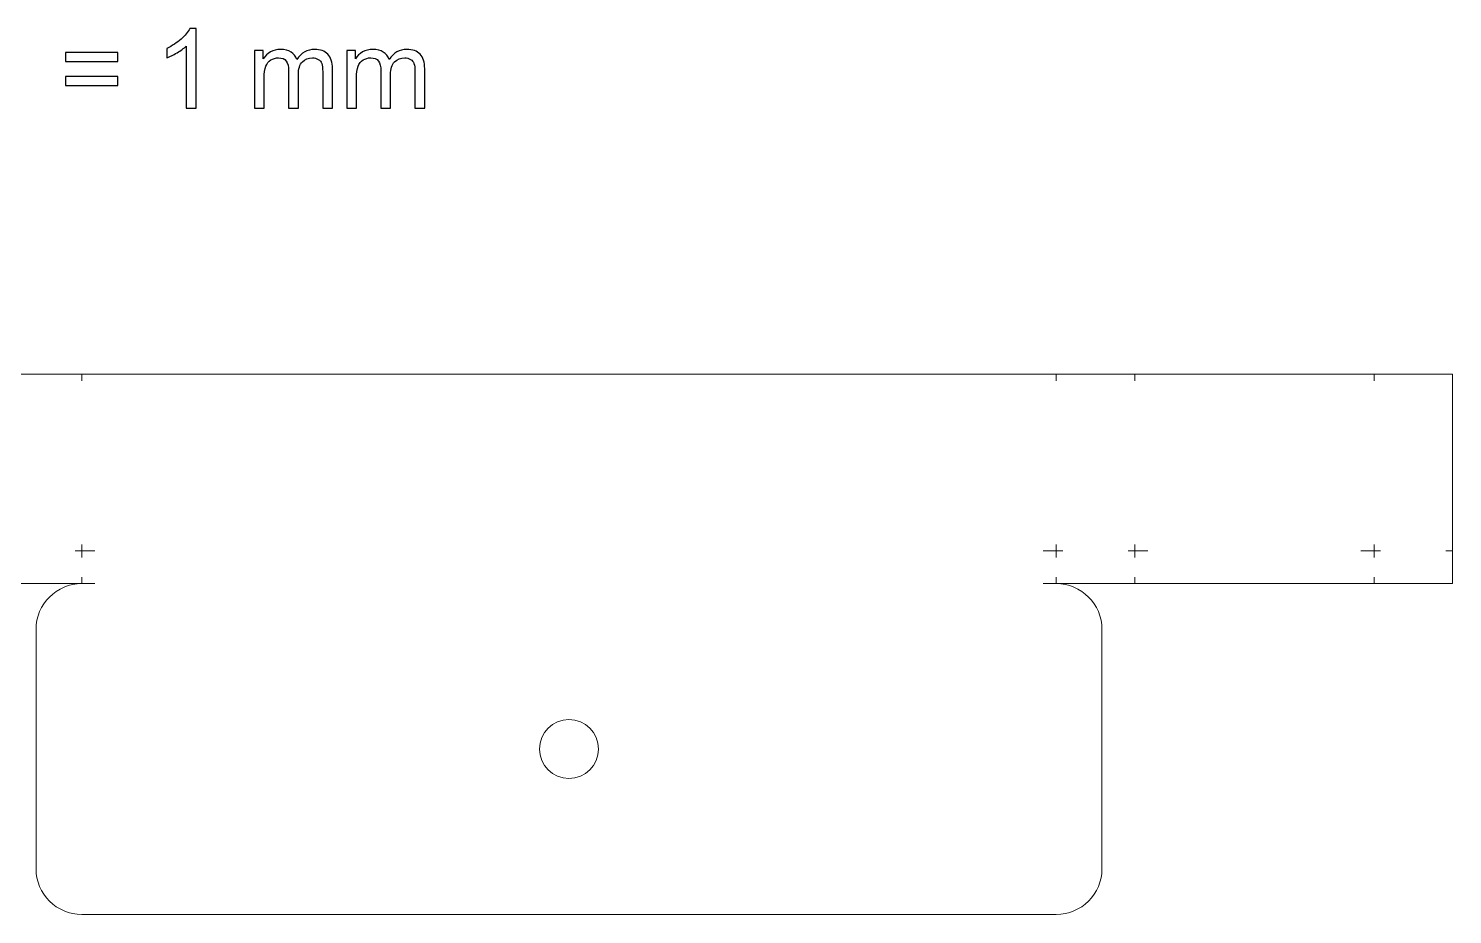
# Model space of a CAD drawing. Header units: millimetres. Extents: x -105 to 105, y -21 to 47.
# Drawn here: x -4.1 to 104.8, y -20.6 to 47.1 of the extents above; entities that cross this region are included whole.
import ezdxf

# ---------------------------------------------------------------- set-up
doc = ezdxf.new("R2010")
doc.units = ezdxf.units.MM
doc.header["$MEASUREMENT"] = 0
doc.layers.add('Layer 1', color=7, linetype='Continuous')

msp = doc.modelspace()

# ---------------------------------------------------------------- linework, layer by layer
at = {"layer": 'Layer 1', "color": 250}
for points, knots in [([(8.7338, 41.002), (8.7338, 41.002), (7.9887, 41.002), (7.9887, 41.002), (7.9887, 41.002), (7.9887, 41.002), (7.9887, 45.7462), (7.9887, 45.7462), (7.9887, 45.7462), (7.8095, 45.574), (7.5739, 45.4033), (7.2832, 45.2325), (7.2832, 45.2325), (6.9925, 45.0618), (6.73, 44.9334), (6.4986, 44.8487), (6.4986, 44.8487), (6.4986, 44.8487), (6.4986, 45.5684), (6.4986, 45.5684), (6.4986, 45.5684), (6.9149, 45.7631), (7.279, 46.0002), (7.5908, 46.2796), (7.5908, 46.2796), (7.9027, 46.5576), (8.1242, 46.8271), (8.254, 47.0896), (8.254, 47.0896), (8.254, 47.0896), (8.7338, 47.0896), (8.7338, 47.0896), (8.7338, 47.0896), (8.7338, 47.0896), (8.7338, 41.002), (8.7338, 41.002)], [0, 0, 0, 0, 0.1, 0.1, 0.1, 0.1, 0.2, 0.2, 0.2, 0.2, 0.3, 0.3, 0.3, 0.3, 0.4, 0.4, 0.4, 0.4, 0.5, 0.5, 0.5, 0.5, 0.6, 0.6, 0.6, 0.6, 0.7, 0.7, 0.7, 0.7, 0.8, 0.8, 0.8, 0.8, 1, 1, 1, 1]), ([(2.7577, 44.5665), (2.7577, 44.5665), (-1.2386, 44.5665), (-1.2386, 44.5665), (-1.2386, 44.5665), (-1.2386, 44.5665), (-1.2386, 45.2608), (-1.2386, 45.2608), (-1.2386, 45.2608), (-1.2386, 45.2608), (2.7577, 45.2608), (2.7577, 45.2608), (2.7577, 45.2608), (2.7577, 45.2608), (2.7577, 44.5665), (2.7577, 44.5665)], [0, 0, 0, 0, 0.2, 0.2, 0.2, 0.2, 0.4, 0.4, 0.4, 0.4, 0.6, 0.6, 0.6, 0.6, 1, 1, 1, 1]), ([(13.2042, 41.002), (13.2042, 41.002), (13.2042, 45.3962), (13.2042, 45.3962), (13.2042, 45.3962), (13.2042, 45.3962), (13.8731, 45.3962), (13.8731, 45.3962), (13.8731, 45.3962), (13.8731, 45.3962), (13.8731, 44.7753), (13.8731, 44.7753), (13.8731, 44.7753), (14.0099, 44.9898), (14.1934, 45.1634), (14.422, 45.2932), (14.422, 45.2932), (14.6506, 45.4244), (14.9102, 45.4894), (15.2023, 45.4894), (15.2023, 45.4894), (15.5269, 45.4894), (15.7936, 45.4216), (16.001, 45.2876), (16.001, 45.2876), (16.2085, 45.1521), (16.3552, 44.9644), (16.4399, 44.7217), (16.4399, 44.7217), (16.7898, 45.2339), (17.2428, 45.4894), (17.8016, 45.4894), (17.8016, 45.4894), (18.2391, 45.4894), (18.5763, 45.3694), (18.8106, 45.1281), (18.8106, 45.1281), (19.0462, 44.8868), (19.1648, 44.5157), (19.1648, 44.0147), (19.1648, 44.0147), (19.1648, 44.0147), (19.1648, 41.002), (19.1648, 41.002), (19.1648, 41.002), (19.1648, 41.002), (18.4197, 41.002), (18.4197, 41.002), (18.4197, 41.002), (18.4197, 41.002), (18.4197, 43.7678), (18.4197, 43.7678), (18.4197, 43.7678), (18.4197, 44.0641), (18.3943, 44.2786), (18.3463, 44.4098), (18.3463, 44.4098), (18.2983, 44.5411), (18.2108, 44.6455), (18.0824, 44.7259), (18.0824, 44.7259), (17.9554, 44.8064), (17.8059, 44.8459), (17.6351, 44.8459), (17.6351, 44.8459), (17.3247, 44.8459), (17.0678, 44.7429), (16.8632, 44.5383), (16.8632, 44.5383), (16.6586, 44.3322), (16.557, 44.0034), (16.557, 43.5519), (16.557, 43.5519), (16.557, 43.5519), (16.557, 41.002), (16.557, 41.002), (16.557, 41.002), (16.557, 41.002), (15.8119, 41.002), (15.8119, 41.002), (15.8119, 41.002), (15.8119, 41.002), (15.8119, 43.8539), (15.8119, 43.8539), (15.8119, 43.8539), (15.8119, 44.1841), (15.7513, 44.4324), (15.6299, 44.5975), (15.6299, 44.5975), (15.5086, 44.7626), (15.3096, 44.8459), (15.0344, 44.8459), (15.0344, 44.8459), (14.8256, 44.8459), (14.6323, 44.7908), (14.4545, 44.6808), (14.4545, 44.6808), (14.2767, 44.5707), (14.1482, 44.4098), (14.0678, 44.1968), (14.0678, 44.1968), (13.9888, 43.9851), (13.9493, 43.6789), (13.9493, 43.2795), (13.9493, 43.2795), (13.9493, 43.2795), (13.9493, 41.002), (13.9493, 41.002), (13.9493, 41.002), (13.9493, 41.002), (13.2042, 41.002), (13.2042, 41.002)], [0, 0, 0, 0, 0.03448276, 0.03448276, 0.03448276, 0.03448276, 0.06896552, 0.06896552, 0.06896552, 0.06896552, 0.10344828, 0.10344828, 0.10344828, 0.10344828, 0.13793103, 0.13793103, 0.13793103, 0.13793103, 0.17241379, 0.17241379, 0.17241379, 0.17241379, 0.20689655, 0.20689655, 0.20689655, 0.20689655, 0.24137931, 0.24137931, 0.24137931, 0.24137931, 0.27586207, 0.27586207, 0.27586207, 0.27586207, 0.31034483, 0.31034483, 0.31034483, 0.31034483, 0.34482759, 0.34482759, 0.34482759, 0.34482759, 0.37931034, 0.37931034, 0.37931034, 0.37931034, 0.4137931, 0.4137931, 0.4137931, 0.4137931, 0.44827586, 0.44827586, 0.44827586, 0.44827586, 0.48275862, 0.48275862, 0.48275862, 0.48275862, 0.51724138, 0.51724138, 0.51724138, 0.51724138, 0.55172414, 0.55172414, 0.55172414, 0.55172414, 0.5862069, 0.5862069, 0.5862069, 0.5862069, 0.62068966, 0.62068966, 0.62068966, 0.62068966, 0.65517241, 0.65517241, 0.65517241, 0.65517241, 0.68965517, 0.68965517, 0.68965517, 0.68965517, 0.72413793, 0.72413793, 0.72413793, 0.72413793, 0.75862069, 0.75862069, 0.75862069, 0.75862069, 0.79310345, 0.79310345, 0.79310345, 0.79310345, 0.82758621, 0.82758621, 0.82758621, 0.82758621, 0.86206897, 0.86206897, 0.86206897, 0.86206897, 0.89655172, 0.89655172, 0.89655172, 0.89655172, 0.93103448, 0.93103448, 0.93103448, 0.93103448, 1, 1, 1, 1]), ([(20.257, 41.002), (20.257, 41.002), (20.257, 45.3962), (20.257, 45.3962), (20.257, 45.3962), (20.257, 45.3962), (20.9259, 45.3962), (20.9259, 45.3962), (20.9259, 45.3962), (20.9259, 45.3962), (20.9259, 44.7753), (20.9259, 44.7753), (20.9259, 44.7753), (21.0627, 44.9898), (21.2462, 45.1634), (21.4748, 45.2932), (21.4748, 45.2932), (21.7034, 45.4244), (21.963, 45.4894), (22.2551, 45.4894), (22.2551, 45.4894), (22.5797, 45.4894), (22.8464, 45.4216), (23.0538, 45.2876), (23.0538, 45.2876), (23.2613, 45.1521), (23.408, 44.9644), (23.4927, 44.7217), (23.4927, 44.7217), (23.8426, 45.2339), (24.2956, 45.4894), (24.8544, 45.4894), (24.8544, 45.4894), (25.2919, 45.4894), (25.6291, 45.3694), (25.8634, 45.1281), (25.8634, 45.1281), (26.099, 44.8868), (26.2176, 44.5157), (26.2176, 44.0147), (26.2176, 44.0147), (26.2176, 44.0147), (26.2176, 41.002), (26.2176, 41.002), (26.2176, 41.002), (26.2176, 41.002), (25.4725, 41.002), (25.4725, 41.002), (25.4725, 41.002), (25.4725, 41.002), (25.4725, 43.7678), (25.4725, 43.7678), (25.4725, 43.7678), (25.4725, 44.0641), (25.4471, 44.2786), (25.3991, 44.4098), (25.3991, 44.4098), (25.3511, 44.5411), (25.2636, 44.6455), (25.1352, 44.7259), (25.1352, 44.7259), (25.0082, 44.8064), (24.8587, 44.8459), (24.6879, 44.8459), (24.6879, 44.8459), (24.3775, 44.8459), (24.1206, 44.7429), (23.916, 44.5383), (23.916, 44.5383), (23.7114, 44.3322), (23.6098, 44.0034), (23.6098, 43.5519), (23.6098, 43.5519), (23.6098, 43.5519), (23.6098, 41.002), (23.6098, 41.002), (23.6098, 41.002), (23.6098, 41.002), (22.8647, 41.002), (22.8647, 41.002), (22.8647, 41.002), (22.8647, 41.002), (22.8647, 43.8539), (22.8647, 43.8539), (22.8647, 43.8539), (22.8647, 44.1841), (22.8041, 44.4324), (22.6827, 44.5975), (22.6827, 44.5975), (22.5614, 44.7626), (22.3624, 44.8459), (22.0872, 44.8459), (22.0872, 44.8459), (21.8784, 44.8459), (21.6851, 44.7908), (21.5073, 44.6808), (21.5073, 44.6808), (21.3295, 44.5707), (21.201, 44.4098), (21.1206, 44.1968), (21.1206, 44.1968), (21.0416, 43.9851), (21.0021, 43.6789), (21.0021, 43.2795), (21.0021, 43.2795), (21.0021, 43.2795), (21.0021, 41.002), (21.0021, 41.002), (21.0021, 41.002), (21.0021, 41.002), (20.257, 41.002), (20.257, 41.002)], [0, 0, 0, 0, 0.03448276, 0.03448276, 0.03448276, 0.03448276, 0.06896552, 0.06896552, 0.06896552, 0.06896552, 0.10344828, 0.10344828, 0.10344828, 0.10344828, 0.13793103, 0.13793103, 0.13793103, 0.13793103, 0.17241379, 0.17241379, 0.17241379, 0.17241379, 0.20689655, 0.20689655, 0.20689655, 0.20689655, 0.24137931, 0.24137931, 0.24137931, 0.24137931, 0.27586207, 0.27586207, 0.27586207, 0.27586207, 0.31034483, 0.31034483, 0.31034483, 0.31034483, 0.34482759, 0.34482759, 0.34482759, 0.34482759, 0.37931034, 0.37931034, 0.37931034, 0.37931034, 0.4137931, 0.4137931, 0.4137931, 0.4137931, 0.44827586, 0.44827586, 0.44827586, 0.44827586, 0.48275862, 0.48275862, 0.48275862, 0.48275862, 0.51724138, 0.51724138, 0.51724138, 0.51724138, 0.55172414, 0.55172414, 0.55172414, 0.55172414, 0.5862069, 0.5862069, 0.5862069, 0.5862069, 0.62068966, 0.62068966, 0.62068966, 0.62068966, 0.65517241, 0.65517241, 0.65517241, 0.65517241, 0.68965517, 0.68965517, 0.68965517, 0.68965517, 0.72413793, 0.72413793, 0.72413793, 0.72413793, 0.75862069, 0.75862069, 0.75862069, 0.75862069, 0.79310345, 0.79310345, 0.79310345, 0.79310345, 0.82758621, 0.82758621, 0.82758621, 0.82758621, 0.86206897, 0.86206897, 0.86206897, 0.86206897, 0.89655172, 0.89655172, 0.89655172, 0.89655172, 0.93103448, 0.93103448, 0.93103448, 0.93103448, 1, 1, 1, 1]), ([(2.7577, 42.7292), (2.7577, 42.7292), (-1.2386, 42.7292), (-1.2386, 42.7292), (-1.2386, 42.7292), (-1.2386, 42.7292), (-1.2386, 43.4235), (-1.2386, 43.4235), (-1.2386, 43.4235), (-1.2386, 43.4235), (2.7577, 43.4235), (2.7577, 43.4235), (2.7577, 43.4235), (2.7577, 43.4235), (2.7577, 42.7292), (2.7577, 42.7292)], [0, 0, 0, 0, 0.2, 0.2, 0.2, 0.2, 0.4, 0.4, 0.4, 0.4, 0.6, 0.6, 0.6, 0.6, 1, 1, 1, 1])]:
    msp.add_open_spline(points, degree=3, knots=knots, dxfattribs=at)
at = {"layer": 'Layer 1', "color": 250, "lineweight": 18}
for points, knots in [([(0.0001, 20.15), (0.0001, 20.15), (0.0001, 20.65), (0.0001, 20.65), (0.0001, 20.65), (0.0001, 20.65), (-5.9999, 20.65), (-5.9999, 20.65), (-5.9999, 20.65), (-5.9999, 20.65), (-5.9999, 20.15), (-5.9999, 20.15)], [0, 0, 0, 0, 0.25, 0.25, 0.25, 0.25, 0.5, 0.5, 0.5, 0.5, 1, 1, 1, 1]), ([(74.5001, 20.15), (74.5001, 20.15), (74.5001, 20.65), (74.5001, 20.65), (74.5001, 20.65), (74.5001, 20.65), (0.0001, 20.65), (0.0001, 20.65), (0.0001, 20.65), (0.0001, 20.65), (0.0001, 20.15), (0.0001, 20.15)], [0, 0, 0, 0, 0.25, 0.25, 0.25, 0.25, 0.5, 0.5, 0.5, 0.5, 1, 1, 1, 1]), ([(74.5001, 20.15), (74.5001, 20.15), (74.5001, 20.65), (74.5001, 20.65), (74.5001, 20.65), (74.5001, 20.65), (80.5001, 20.65), (80.5001, 20.65), (80.5001, 20.65), (80.5001, 20.65), (80.5001, 20.15), (80.5001, 20.15)], [0, 0, 0, 0, 0.25, 0.25, 0.25, 0.25, 0.5, 0.5, 0.5, 0.5, 1, 1, 1, 1]), ([(80.5001, 20.15), (80.5001, 20.15), (80.5001, 20.65), (80.5001, 20.65), (80.5001, 20.65), (80.5001, 20.65), (98.8001, 20.65), (98.8001, 20.65), (98.8001, 20.65), (98.8001, 20.65), (98.8001, 20.15), (98.8001, 20.15)], [0, 0, 0, 0, 0.25, 0.25, 0.25, 0.25, 0.5, 0.5, 0.5, 0.5, 1, 1, 1, 1]), ([(104.8001, 20.15), (104.8001, 20.15), (104.8001, 20.65), (104.8001, 20.65), (104.8001, 20.65), (104.8001, 20.65), (98.8001, 20.65), (98.8001, 20.65), (98.8001, 20.65), (98.8001, 20.65), (98.8001, 20.15), (98.8001, 20.15)], [0, 0, 0, 0, 0.25, 0.25, 0.25, 0.25, 0.5, 0.5, 0.5, 0.5, 1, 1, 1, 1]), ([(-0.4999, 7.15), (-0.4999, 7.15), (0.0001, 7.15), (0.0001, 7.15), (0.0001, 7.15), (0.0001, 7.15), (0.0001, 7.65), (0.0001, 7.65)], [0, 0, 0, 0, 0.33333333, 0.33333333, 0.33333333, 0.33333333, 1, 1, 1, 1]), ([(0.0001, 7.65), (0.0001, 7.65), (0.0001, 7.15), (0.0001, 7.15), (0.0001, 7.15), (0.0001, 7.15), (1.0001, 7.15), (1.0001, 7.15)], [0, 0, 0, 0, 0.33333333, 0.33333333, 0.33333333, 0.33333333, 1, 1, 1, 1]), ([(73.5001, 7.15), (73.5001, 7.15), (74.5001, 7.15), (74.5001, 7.15), (74.5001, 7.15), (74.5001, 7.15), (74.5001, 7.65), (74.5001, 7.65)], [0, 0, 0, 0, 0.33333333, 0.33333333, 0.33333333, 0.33333333, 1, 1, 1, 1]), ([(75.0001, 7.15), (75.0001, 7.15), (74.5001, 7.15), (74.5001, 7.15), (74.5001, 7.15), (74.5001, 7.15), (74.5001, 7.65), (74.5001, 7.65)], [0, 0, 0, 0, 0.33333333, 0.33333333, 0.33333333, 0.33333333, 1, 1, 1, 1]), ([(80.5001, 7.65), (80.5001, 7.65), (80.5001, 7.15), (80.5001, 7.15), (80.5001, 7.15), (80.5001, 7.15), (80.0001, 7.15), (80.0001, 7.15)], [0, 0, 0, 0, 0.33333333, 0.33333333, 0.33333333, 0.33333333, 1, 1, 1, 1]), ([(98.8001, 7.65), (98.8001, 7.65), (98.8001, 7.15), (98.8001, 7.15), (98.8001, 7.15), (98.8001, 7.15), (99.3001, 7.15), (99.3001, 7.15)], [0, 0, 0, 0, 0.33333333, 0.33333333, 0.33333333, 0.33333333, 1, 1, 1, 1]), ([(104.3001, 7.15), (104.3001, 7.15), (104.8001, 7.15), (104.8001, 7.15), (104.8001, 7.15), (104.8001, 7.15), (104.8001, 7.65), (104.8001, 7.65)], [0, 0, 0, 0, 0.33333333, 0.33333333, 0.33333333, 0.33333333, 1, 1, 1, 1]), ([(-0.4999, 7.15), (-0.4999, 7.15), (0.0001, 7.15), (0.0001, 7.15), (0.0001, 7.15), (0.0001, 7.15), (0.0001, 6.65), (0.0001, 6.65)], [0, 0, 0, 0, 0.33333333, 0.33333333, 0.33333333, 0.33333333, 1, 1, 1, 1]), ([(0.0001, 6.65), (0.0001, 6.65), (0.0001, 7.15), (0.0001, 7.15), (0.0001, 7.15), (0.0001, 7.15), (1.0001, 7.15), (1.0001, 7.15)], [0, 0, 0, 0, 0.33333333, 0.33333333, 0.33333333, 0.33333333, 1, 1, 1, 1]), ([(73.5001, 7.15), (73.5001, 7.15), (74.5002, 7.15), (74.5002, 7.15), (74.5002, 7.15), (74.5002, 7.15), (74.5002, 6.65), (74.5002, 6.65)], [0, 0, 0, 0, 0.33333333, 0.33333333, 0.33333333, 0.33333333, 1, 1, 1, 1]), ([(75.0001, 7.15), (75.0001, 7.15), (74.5001, 7.15), (74.5001, 7.15), (74.5001, 7.15), (74.5001, 7.15), (74.5001, 6.65), (74.5001, 6.65)], [0, 0, 0, 0, 0.33333333, 0.33333333, 0.33333333, 0.33333333, 1, 1, 1, 1]), ([(104.3001, 7.15), (104.3001, 7.15), (104.8001, 7.15), (104.8001, 7.15), (104.8001, 7.15), (104.8001, 7.15), (104.8001, 6.65), (104.8001, 6.65)], [0, 0, 0, 0, 0.33333333, 0.33333333, 0.33333333, 0.33333333, 1, 1, 1, 1]), ([(0.0001, 5.15), (0.0001, 5.15), (0.0001, 4.65), (0.0001, 4.65), (0.0001, 4.65), (0.0001, 4.65), (-5.9999, 4.65), (-5.9999, 4.65), (-5.9999, 4.65), (-5.9999, 4.65), (-5.9999, 5.15), (-5.9999, 5.15)], [0, 0, 0, 0, 0.25, 0.25, 0.25, 0.25, 0.5, 0.5, 0.5, 0.5, 1, 1, 1, 1]), ([(74.5002, 4.65), (76.4252, 4.65), (78.0002, 3.075), (78.0002, 1.15), (78.0002, 1.15), (78.0002, 1.15), (78.0002, -17.1501), (78.0002, -17.1501), (78.0002, -17.1501), (78.0002, -19.0751), (76.4252, -20.65), (74.5002, -20.65), (74.5002, -20.65), (74.5002, -20.65), (0.0002, -20.65), (0.0002, -20.65), (0.0002, -20.65), (-1.9248, -20.65), (-3.4998, -19.0751), (-3.4998, -17.1501), (-3.4998, -17.1501), (-3.4998, -17.1501), (-3.4998, 1.15), (-3.4998, 1.15), (-3.4998, 1.15), (-3.4998, 3.075), (-1.9248, 4.65), (0.0002, 4.65)], [0, 0, 0, 0, 0.125, 0.125, 0.125, 0.125, 0.25, 0.25, 0.25, 0.25, 0.375, 0.375, 0.375, 0.375, 0.5, 0.5, 0.5, 0.5, 0.625, 0.625, 0.625, 0.625, 0.75, 0.75, 0.75, 0.75, 1, 1, 1, 1]), ([(74.5001, 5.15), (74.5001, 5.15), (74.5001, 4.65), (74.5001, 4.65), (74.5001, 4.65), (74.5001, 4.65), (80.5001, 4.65), (80.5001, 4.65), (80.5001, 4.65), (80.5001, 4.65), (80.5001, 5.15), (80.5001, 5.15)], [0, 0, 0, 0, 0.25, 0.25, 0.25, 0.25, 0.5, 0.5, 0.5, 0.5, 1, 1, 1, 1]), ([(98.8002, 5.15), (98.8002, 5.15), (98.8002, 4.6499), (98.8002, 4.6499), (98.8002, 4.6499), (98.8002, 4.6499), (80.5001, 4.6499), (80.5001, 4.6499), (80.5001, 4.6499), (80.5001, 4.6499), (80.5001, 5.15), (80.5001, 5.15)], [0, 0, 0, 0, 0.25, 0.25, 0.25, 0.25, 0.5, 0.5, 0.5, 0.5, 1, 1, 1, 1]), ([(104.8001, 5.15), (104.8001, 5.15), (104.8001, 4.65), (104.8001, 4.65), (104.8001, 4.65), (104.8001, 4.65), (98.8001, 4.65), (98.8001, 4.65), (98.8001, 4.65), (98.8001, 4.65), (98.8001, 5.15), (98.8001, 5.15)], [0, 0, 0, 0, 0.25, 0.25, 0.25, 0.25, 0.5, 0.5, 0.5, 0.5, 1, 1, 1, 1]), ([(37.2502, -5.75), (36.0075, -5.75), (35.0002, -6.7574), (35.0002, -8), (35.0002, -8), (35.0001, -9.2426), (36.0075, -10.25), (37.2501, -10.25), (37.2501, -10.25), (38.4928, -10.25), (39.5001, -9.2426), (39.5001, -8), (39.5001, -8), (39.5002, -6.7574), (38.4928, -5.75), (37.2502, -5.75)], [0, 0, 0, 0, 0.2, 0.2, 0.2, 0.2, 0.4, 0.4, 0.4, 0.4, 0.6, 0.6, 0.6, 0.6, 1, 1, 1, 1]), ([(37.2502, -5.75), (36.0075, -5.75), (35.0002, -6.7574), (35.0002, -8), (35.0002, -8), (35.0001, -9.2426), (36.0075, -10.25), (37.2501, -10.25), (37.2501, -10.25), (38.4928, -10.25), (39.5001, -9.2426), (39.5001, -8), (39.5001, -8), (39.5002, -6.7574), (38.4928, -5.75), (37.2502, -5.75)], [0, 0, 0, 0, 0.2, 0.2, 0.2, 0.2, 0.4, 0.4, 0.4, 0.4, 0.6, 0.6, 0.6, 0.6, 1, 1, 1, 1]), ([(37.2502, -5.75), (36.0075, -5.75), (35.0002, -6.7574), (35.0002, -8), (35.0002, -8), (35.0001, -9.2426), (36.0075, -10.25), (37.2501, -10.25), (37.2501, -10.25), (38.4928, -10.25), (39.5001, -9.2427), (39.5001, -8), (39.5001, -8), (39.5002, -6.7574), (38.4928, -5.75), (37.2502, -5.75)], [0, 0, 0, 0, 0.2, 0.2, 0.2, 0.2, 0.4, 0.4, 0.4, 0.4, 0.6, 0.6, 0.6, 0.6, 1, 1, 1, 1]), ([(37.2502, -5.75), (36.0075, -5.75), (35.0002, -6.7574), (35.0002, -8), (35.0002, -8), (35.0001, -9.2426), (36.0075, -10.25), (37.2501, -10.25), (37.2501, -10.25), (38.4928, -10.25), (39.5001, -9.2427), (39.5001, -8), (39.5001, -8), (39.5002, -6.7574), (38.4928, -5.75), (37.2502, -5.75)], [0, 0, 0, 0, 0.2, 0.2, 0.2, 0.2, 0.4, 0.4, 0.4, 0.4, 0.6, 0.6, 0.6, 0.6, 1, 1, 1, 1]), ([(37.2502, -5.75), (36.0075, -5.75), (35.0002, -6.7574), (35.0002, -8), (35.0002, -8), (35.0001, -9.2426), (36.0075, -10.25), (37.2501, -10.25), (37.2501, -10.25), (38.4928, -10.25), (39.5001, -9.2427), (39.5001, -8), (39.5001, -8), (39.5002, -6.7574), (38.4928, -5.75), (37.2502, -5.75)], [0, 0, 0, 0, 0.2, 0.2, 0.2, 0.2, 0.4, 0.4, 0.4, 0.4, 0.6, 0.6, 0.6, 0.6, 1, 1, 1, 1]), ([(37.2502, -5.75), (36.0075, -5.75), (35.0002, -6.7574), (35.0002, -8), (35.0002, -8), (35.0001, -9.2426), (36.0075, -10.25), (37.2501, -10.25), (37.2501, -10.25), (38.4928, -10.25), (39.5001, -9.2427), (39.5001, -8), (39.5001, -8), (39.5002, -6.7574), (38.4928, -5.75), (37.2502, -5.75)], [0, 0, 0, 0, 0.2, 0.2, 0.2, 0.2, 0.4, 0.4, 0.4, 0.4, 0.6, 0.6, 0.6, 0.6, 1, 1, 1, 1]), ([(37.2502, -5.75), (36.0075, -5.75), (35.0002, -6.7574), (35.0002, -8), (35.0002, -8), (35.0001, -9.2426), (36.0075, -10.25), (37.2501, -10.25), (37.2501, -10.25), (38.4928, -10.25), (39.5001, -9.2427), (39.5001, -8), (39.5001, -8), (39.5002, -6.7574), (38.4928, -5.75), (37.2502, -5.75)], [0, 0, 0, 0, 0.2, 0.2, 0.2, 0.2, 0.4, 0.4, 0.4, 0.4, 0.6, 0.6, 0.6, 0.6, 1, 1, 1, 1]), ([(37.2502, -5.75), (36.0075, -5.75), (35.0002, -6.7574), (35.0002, -8), (35.0002, -8), (35.0001, -9.2426), (36.0075, -10.25), (37.2501, -10.25), (37.2501, -10.25), (38.4928, -10.25), (39.5001, -9.2427), (39.5001, -8), (39.5001, -8), (39.5002, -6.7574), (38.4928, -5.75), (37.2502, -5.75)], [0, 0, 0, 0, 0.2, 0.2, 0.2, 0.2, 0.4, 0.4, 0.4, 0.4, 0.6, 0.6, 0.6, 0.6, 1, 1, 1, 1]), ([(37.2502, -5.75), (36.0075, -5.75), (35.0002, -6.7574), (35.0002, -8), (35.0002, -8), (35.0001, -9.2426), (36.0075, -10.25), (37.2501, -10.25), (37.2501, -10.25), (38.4928, -10.25), (39.5001, -9.2427), (39.5001, -8), (39.5001, -8), (39.5002, -6.7574), (38.4928, -5.75), (37.2502, -5.75)], [0, 0, 0, 0, 0.2, 0.2, 0.2, 0.2, 0.4, 0.4, 0.4, 0.4, 0.6, 0.6, 0.6, 0.6, 1, 1, 1, 1]), ([(37.2502, -5.75), (36.0075, -5.75), (35.0002, -6.7574), (35.0002, -8), (35.0002, -8), (35.0001, -9.2426), (36.0075, -10.25), (37.2501, -10.25), (37.2501, -10.25), (38.4928, -10.25), (39.5001, -9.2427), (39.5001, -8), (39.5001, -8), (39.5002, -6.7574), (38.4928, -5.75), (37.2502, -5.75)], [0, 0, 0, 0, 0.2, 0.2, 0.2, 0.2, 0.4, 0.4, 0.4, 0.4, 0.6, 0.6, 0.6, 0.6, 1, 1, 1, 1]), ([(37.2502, -5.75), (36.0075, -5.75), (35.0002, -6.7574), (35.0002, -8), (35.0002, -8), (35.0001, -9.2426), (36.0075, -10.25), (37.2501, -10.25), (37.2501, -10.25), (38.4928, -10.25), (39.5001, -9.2427), (39.5001, -8), (39.5001, -8), (39.5002, -6.7574), (38.4928, -5.75), (37.2502, -5.75)], [0, 0, 0, 0, 0.2, 0.2, 0.2, 0.2, 0.4, 0.4, 0.4, 0.4, 0.6, 0.6, 0.6, 0.6, 1, 1, 1, 1]), ([(37.2502, -5.75), (36.0075, -5.75), (35.0002, -6.7574), (35.0002, -8), (35.0002, -8), (35.0001, -9.2426), (36.0075, -10.25), (37.2501, -10.25), (37.2501, -10.25), (38.4928, -10.25), (39.5001, -9.2427), (39.5001, -8), (39.5001, -8), (39.5002, -6.7574), (38.4928, -5.75), (37.2502, -5.75)], [0, 0, 0, 0, 0.2, 0.2, 0.2, 0.2, 0.4, 0.4, 0.4, 0.4, 0.6, 0.6, 0.6, 0.6, 1, 1, 1, 1]), ([(37.2502, -5.75), (36.0075, -5.75), (35.0002, -6.7574), (35.0002, -8), (35.0002, -8), (35.0001, -9.2427), (36.0075, -10.25), (37.2501, -10.25), (37.2501, -10.25), (38.4928, -10.25), (39.5001, -9.2427), (39.5001, -8), (39.5001, -8), (39.5002, -6.7574), (38.4928, -5.75), (37.2502, -5.75)], [0, 0, 0, 0, 0.2, 0.2, 0.2, 0.2, 0.4, 0.4, 0.4, 0.4, 0.6, 0.6, 0.6, 0.6, 1, 1, 1, 1]), ([(37.2502, -5.75), (36.0075, -5.75), (35.0002, -6.7574), (35.0002, -8), (35.0002, -8), (35.0001, -9.2427), (36.0075, -10.25), (37.2501, -10.25), (37.2501, -10.25), (38.4928, -10.25), (39.5001, -9.2427), (39.5001, -8), (39.5001, -8), (39.5002, -6.7574), (38.4928, -5.75), (37.2502, -5.75)], [0, 0, 0, 0, 0.2, 0.2, 0.2, 0.2, 0.4, 0.4, 0.4, 0.4, 0.6, 0.6, 0.6, 0.6, 1, 1, 1, 1]), ([(37.2502, -5.75), (36.0075, -5.75), (35.0002, -6.7574), (35.0002, -8), (35.0002, -8), (35.0001, -9.2427), (36.0075, -10.25), (37.2501, -10.25), (37.2501, -10.25), (38.4928, -10.25), (39.5001, -9.2427), (39.5001, -8), (39.5001, -8), (39.5002, -6.7574), (38.4928, -5.75), (37.2502, -5.75)], [0, 0, 0, 0, 0.2, 0.2, 0.2, 0.2, 0.4, 0.4, 0.4, 0.4, 0.6, 0.6, 0.6, 0.6, 1, 1, 1, 1]), ([(37.2502, -5.75), (36.0075, -5.75), (35.0002, -6.7574), (35.0002, -8), (35.0002, -8), (35.0001, -9.2427), (36.0075, -10.25), (37.2501, -10.25), (37.2501, -10.25), (38.4928, -10.25), (39.5001, -9.2427), (39.5001, -8), (39.5001, -8), (39.5002, -6.7574), (38.4928, -5.75), (37.2502, -5.75)], [0, 0, 0, 0, 0.2, 0.2, 0.2, 0.2, 0.4, 0.4, 0.4, 0.4, 0.6, 0.6, 0.6, 0.6, 1, 1, 1, 1]), ([(37.2502, -5.75), (36.0075, -5.75), (35.0002, -6.7574), (35.0002, -8), (35.0002, -8), (35.0001, -9.2427), (36.0075, -10.25), (37.2501, -10.25), (37.2501, -10.25), (38.4928, -10.25), (39.5001, -9.2427), (39.5001, -8), (39.5001, -8), (39.5002, -6.7574), (38.4928, -5.75), (37.2502, -5.75)], [0, 0, 0, 0, 0.2, 0.2, 0.2, 0.2, 0.4, 0.4, 0.4, 0.4, 0.6, 0.6, 0.6, 0.6, 1, 1, 1, 1]), ([(37.2502, -5.75), (36.0075, -5.75), (35.0002, -6.7574), (35.0002, -8), (35.0002, -8), (35.0001, -9.2427), (36.0075, -10.25), (37.2501, -10.25), (37.2501, -10.25), (38.4928, -10.25), (39.5001, -9.2427), (39.5001, -8), (39.5001, -8), (39.5002, -6.7574), (38.4928, -5.75), (37.2502, -5.75)], [0, 0, 0, 0, 0.2, 0.2, 0.2, 0.2, 0.4, 0.4, 0.4, 0.4, 0.6, 0.6, 0.6, 0.6, 1, 1, 1, 1]), ([(37.2502, -5.75), (36.0075, -5.75), (35.0002, -6.7574), (35.0002, -8), (35.0002, -8), (35.0001, -9.2427), (36.0075, -10.25), (37.2501, -10.25), (37.2501, -10.25), (38.4928, -10.25), (39.5001, -9.2427), (39.5001, -8), (39.5001, -8), (39.5002, -6.7574), (38.4928, -5.75), (37.2502, -5.75)], [0, 0, 0, 0, 0.2, 0.2, 0.2, 0.2, 0.4, 0.4, 0.4, 0.4, 0.6, 0.6, 0.6, 0.6, 1, 1, 1, 1]), ([(37.2502, -5.75), (36.0075, -5.75), (35.0002, -6.7574), (35.0002, -8), (35.0002, -8), (35.0001, -9.2427), (36.0075, -10.25), (37.2501, -10.25), (37.2501, -10.25), (38.4928, -10.25), (39.5001, -9.2427), (39.5001, -8), (39.5001, -8), (39.5002, -6.7574), (38.4928, -5.75), (37.2502, -5.75)], [0, 0, 0, 0, 0.2, 0.2, 0.2, 0.2, 0.4, 0.4, 0.4, 0.4, 0.6, 0.6, 0.6, 0.6, 1, 1, 1, 1]), ([(37.2502, -5.75), (36.0075, -5.75), (35.0002, -6.7574), (35.0002, -8), (35.0002, -8), (35.0001, -9.2427), (36.0075, -10.25), (37.2501, -10.25), (37.2501, -10.25), (38.4928, -10.25), (39.5001, -9.2427), (39.5001, -8), (39.5001, -8), (39.5002, -6.7574), (38.4928, -5.75), (37.2502, -5.75)], [0, 0, 0, 0, 0.2, 0.2, 0.2, 0.2, 0.4, 0.4, 0.4, 0.4, 0.6, 0.6, 0.6, 0.6, 1, 1, 1, 1])]:
    msp.add_open_spline(points, degree=3, knots=knots, dxfattribs=at)
for points in [[(0.0001, 20.15), (0.0001, 20.15), (0.0001, 20.65), (0.0001, 20.65)], [(74.5001, 20.15), (74.5001, 20.15), (74.5001, 20.65), (74.5001, 20.65)], [(80.5001, 20.15), (80.5001, 20.15), (80.5001, 20.65), (80.5001, 20.65)], [(98.8001, 20.15), (98.8001, 20.15), (98.8001, 20.65), (98.8001, 20.65)], [(104.8001, 20.15), (104.8001, 20.15), (104.8001, 20.65), (104.8001, 20.65)], [(104.8001, 20.65), (104.8001, 20.65), (104.8001, 4.65), (104.8001, 4.65)], [(0.0001, 7.15), (0.0001, 7.15), (0.0001, 7.65), (0.0001, 7.65)], [(74.5001, 7.15), (74.5001, 7.15), (74.5001, 7.65), (74.5001, 7.65)], [(80.5001, 7.1499), (80.5001, 7.1499), (80.5001, 7.65), (80.5001, 7.65)], [(80.5001, 7.15), (80.5001, 7.15), (80.5001, 7.65), (80.5001, 7.65)], [(98.8001, 7.65), (98.8001, 7.65), (98.8001, 7.1499), (98.8001, 7.1499)], [(98.8001, 7.15), (98.8001, 7.15), (98.8001, 7.65), (98.8001, 7.65)], [(104.8001, 7.15), (104.8001, 7.15), (104.8001, 7.65), (104.8001, 7.65)], [(0.0001, 7.15), (0.0001, 7.15), (-0.4999, 7.15), (-0.4999, 7.15)], [(1.0001, 7.15), (1.0001, 7.15), (0.0001, 7.15), (0.0001, 7.15)], [(0.0001, 6.65), (0.0001, 6.65), (0.0001, 7.15), (0.0001, 7.15)], [(74.5001, 7.15), (74.5001, 7.15), (73.5001, 7.15), (73.5001, 7.15)], [(73.5001, 7.15), (73.5001, 7.15), (74.5001, 7.15), (74.5001, 7.15)], [(74.5001, 6.65), (74.5001, 6.65), (74.5001, 7.15), (74.5001, 7.15)], [(74.5001, 7.15), (74.5001, 7.15), (75.0001, 7.15), (75.0001, 7.15)], [(80.5001, 7.15), (80.5001, 7.15), (80.0001, 7.15), (80.0001, 7.15)], [(80.0001, 7.15), (80.0001, 7.15), (80.5001, 7.15), (80.5001, 7.15)], [(80.5001, 7.15), (80.5001, 7.15), (81.5001, 7.15), (81.5001, 7.15)], [(80.5001, 6.6499), (80.5001, 6.6499), (80.5001, 7.1499), (80.5001, 7.1499)], [(98.8001, 7.15), (98.8001, 7.15), (97.8001, 7.15), (97.8001, 7.15)], [(98.8001, 7.15), (98.8001, 7.15), (99.3001, 7.15), (99.3001, 7.15)], [(99.3001, 7.15), (99.3001, 7.15), (98.8001, 7.15), (98.8001, 7.15)], [(98.8001, 6.6499), (98.8001, 6.6499), (98.8001, 7.1499), (98.8001, 7.1499)], [(98.8002, 7.1499), (98.8002, 7.1499), (98.8002, 6.6499), (98.8002, 6.6499)], [(104.8001, 7.15), (104.8001, 7.15), (104.3001, 7.15), (104.3001, 7.15)], [(104.8001, 6.65), (104.8001, 6.65), (104.8001, 7.15), (104.8001, 7.15)], [(0.0001, 4.65), (0.0001, 4.65), (0.0001, 5.15), (0.0001, 5.15)], [(0.0001, 4.65), (0.0001, 4.65), (0.0001, 5.15), (0.0001, 5.15)], [(0.0002, 4.65), (0.0002, 4.65), (1.0002, 4.65), (1.0002, 4.65)], [(73.5001, 4.65), (73.5001, 4.65), (74.5001, 4.65), (74.5001, 4.65)], [(74.5001, 4.65), (74.5001, 4.65), (74.5001, 5.15), (74.5001, 5.15)], [(74.5002, 5.15), (74.5002, 5.15), (74.5002, 4.65), (74.5002, 4.65)], [(80.5001, 4.65), (80.5001, 4.65), (80.5001, 5.15), (80.5001, 5.15)], [(98.8001, 4.65), (98.8001, 4.65), (98.8001, 5.15), (98.8001, 5.15)], [(104.8001, 4.65), (104.8001, 4.65), (104.8001, 5.15), (104.8001, 5.15)], [(37.2502, -5.75), (37.2502, -5.75), (37.2502, -5.75), (37.2502, -5.75)], [(37.2502, -5.75), (37.2502, -5.75), (37.2502, -5.75), (37.2502, -5.75)], [(35.0002, -8), (35.0002, -8), (35.0002, -8), (35.0002, -8)], [(39.5001, -8), (39.5001, -8), (39.5001, -8), (39.5001, -8)], [(37.2501, -10.25), (37.2501, -10.25), (37.2501, -10.25), (37.2501, -10.25)]]:
    msp.add_open_spline(points, degree=3, dxfattribs=at)

doc.saveas('drawing.dxf')
